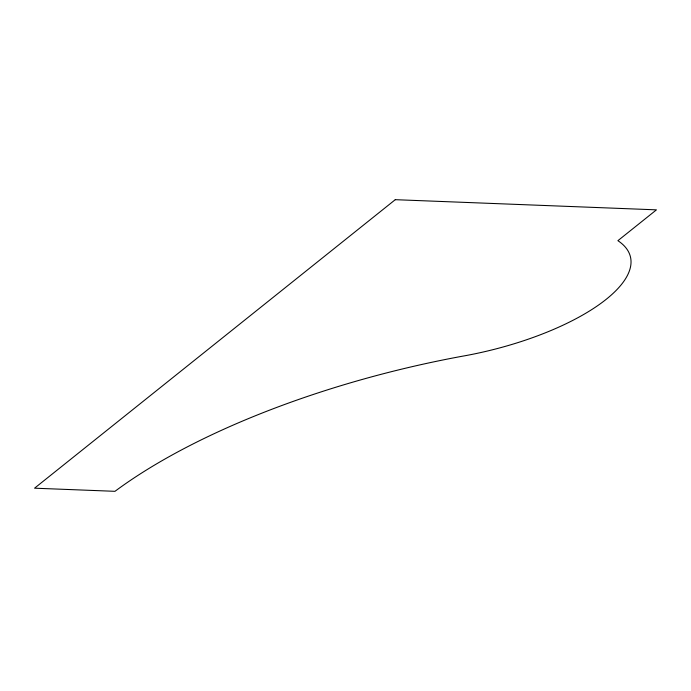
<?xml version="1.0" encoding="UTF-8"?>
<svg xmlns="http://www.w3.org/2000/svg" width="691" height="691" viewBox="0 0 691 691"><rect width="100%" height="100%" fill="white"/><g stroke="black" fill="none" stroke-linecap="round" stroke-linejoin="round"><path stroke-width="1.04" d="M395.278 199.682L34.55 488.192L114.965 491.318A408.044 148.22 -13.4 0 1 461.64 356.349A160.83 58.424 -13.4 0 0 617.901 240.675L656.45 209.848L395.278 199.682"/></g></svg>
